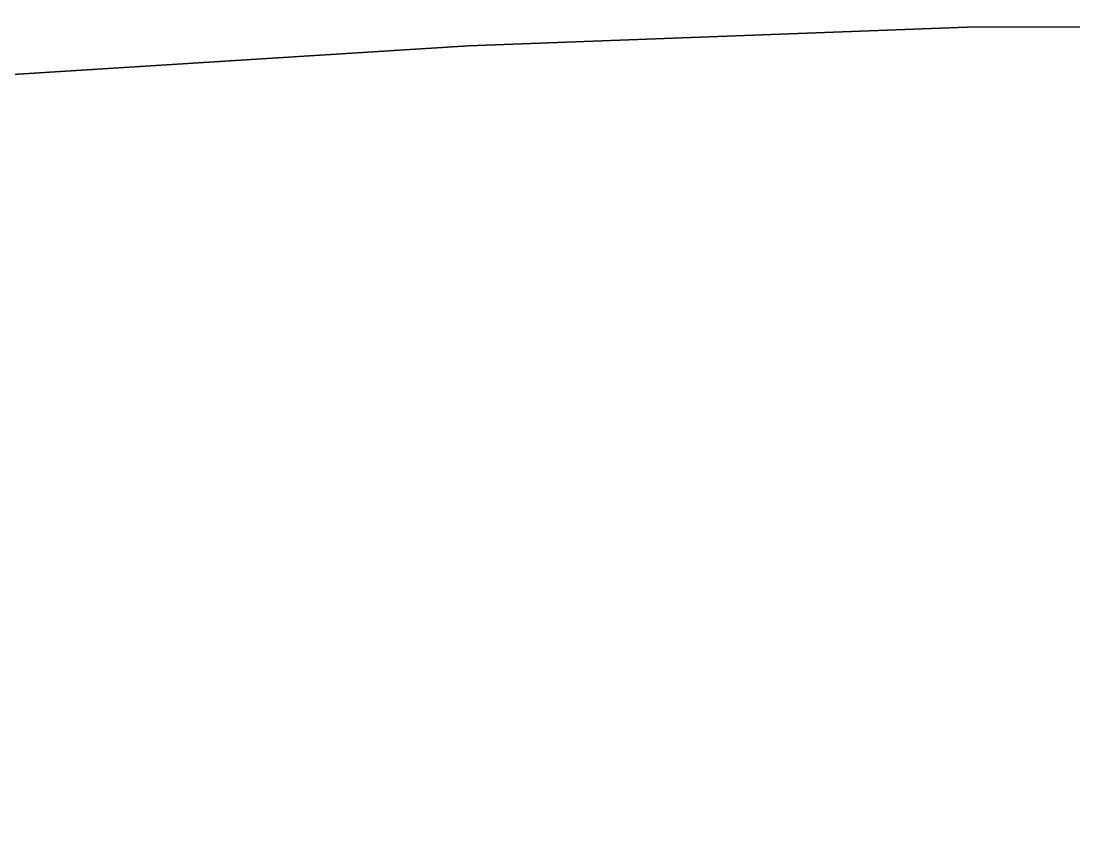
# Model space of a CAD drawing. Header units: feet. Extents: x 1888 to 2477, y 2252 to 2616.
# Drawn here: x 2146.11 to 2155.61, y 2342.86 to 2350.12 of the extents above; entities that cross this region are included whole.
import ezdxf

# ---------------------------------------------------------------- set-up
doc = ezdxf.new("R2010")
doc.units = ezdxf.units.FT
doc.layers.add('TABLE-TOPVEN', color=6, linetype='Continuous')

# ---------------------------------------------------------------- blocks, each defined once
blk = doc.blocks.new('table')
at = {"layer": 'TABLE-TOPVEN', "invisible_edges": 15}
for points in [[(-39.712, -8.86, 28.5), (-39.709, 32.901, 28.5), (-44.489, 32.722, 28.5), (-44.494, -8.68, 28.5)], [(-44.489, 32.722, 27.324), (-39.709, 32.901, 27.324), (-39.702, -8.86, 27.324), (-44.466, -8.682, 27.324)], [(-10.926, -8.92, 28.5), (-10.926, 32.96, 28.5), (-39.709, 32.901, 28.5), (-39.712, -8.86, 28.5)], [(-39.709, 32.901, 27.324), (-10.926, 32.96, 27.324), (-10.926, -8.92, 27.324), (-39.702, -8.86, 27.324)], [(-49.263, 32.423, 27.324), (-44.489, 32.722, 27.324), (-44.466, -8.682, 27.324), (-49.263, -8.382, 27.324)], [(-44.494, -8.68, 28.5), (-44.489, 32.722, 28.5), (-49.263, 32.423, 28.5), (-49.263, -8.382, 28.5)]]:
    blk.add_3dface(points, dxfattribs=at)
at = {"layer": 'TABLE-TOPVEN'}
for points in [[(-39.709, 32.901, 28.5), (-39.709, 32.901, 27.324), (-44.489, 32.722, 27.324), (-44.489, 32.722, 28.5)], [(-10.926, 32.96, 28.5), (-10.926, 32.96, 27.324), (-39.709, 32.901, 27.324), (-39.709, 32.901, 28.5)], [(-44.489, 32.722, 28.5), (-44.489, 32.722, 27.324), (-49.263, 32.423, 27.324), (-49.263, 32.423, 28.5)]]:
    blk.add_3dface(points, dxfattribs=at)

msp = doc.modelspace()

# ---------------------------------------------------------------- block references
at = {"xscale": 0.9419495636793325, "yscale": 0.9419495636793325, "zscale": 0.9419495636793325}
msp.add_blockref('table', (2192.0538, 2319.075, -0.7608), dxfattribs=at)

doc.saveas('drawing.dxf')
